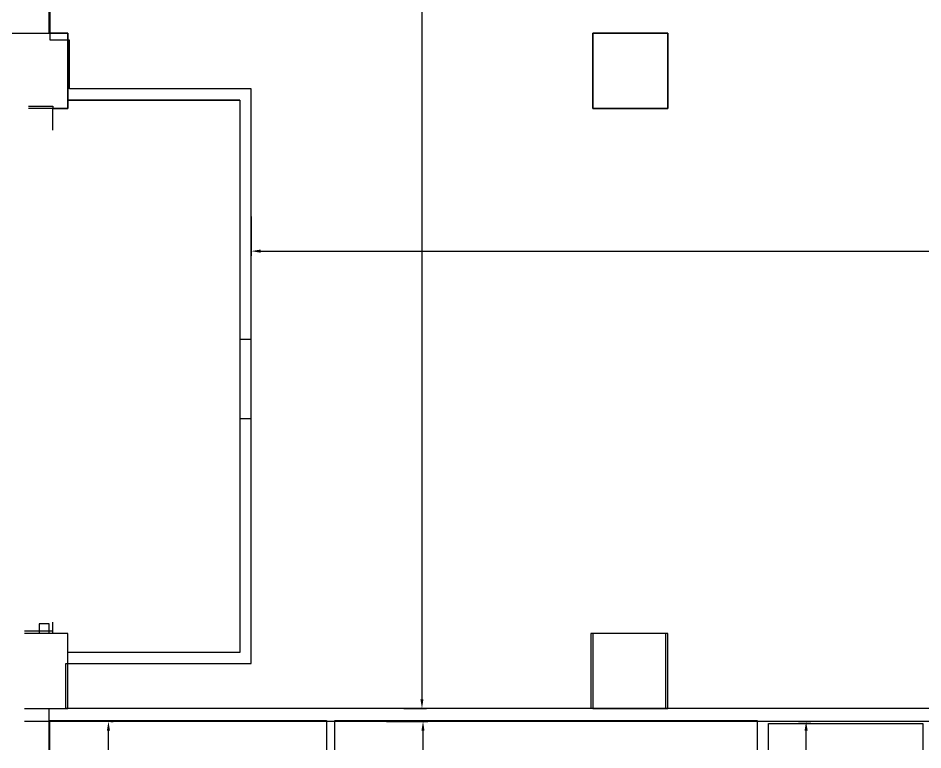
# Model space of a CAD drawing. Header units: millimetres. Extents: x 1372008 to 1414120, y -182161 to -161891.
# Drawn here: x 1391453 to 1403515, y -182161 to -172408 of the extents above; entities that cross this region are included whole.
import ezdxf

# ---------------------------------------------------------------- set-up
doc = ezdxf.new("R2010")
doc.units = ezdxf.units.MM
for name, color, linetype in [('Divar-esas', 7, 'Continuous'), ('OFFICE_BOUNDARY', 3, 'Continuous'), ('sutun1', 7, 'Continuous')]:
    doc.layers.add(name, color=color, linetype=linetype)

msp = doc.modelspace()

# ---------------------------------------------------------------- linework, layer by layer
at = {"color": 0, "lineweight": -2, "transparency": 16777216}
for p, q in [((1396837, -162486), (1396837, -181486)), ((1394560, -175052), (1394560, -175577)), ((1394685, -175514), (1413445, -175514)), ((1396596, -181611), (1396899, -181611)), ((1392688, -181781), (1392719, -181781)), ((1396364, -181781), (1396913, -181781)), ((1401855, -181781), (1402020, -181781))]:
    msp.add_line(p, q, dxfattribs=at)
at = {"color": 18, "lineweight": -3, "true_color": 0x000000}
for p, q in [((1391880, -172701), (1391880, -169181)), ((1392140, -172701), (1391880, -172701)), ((1392140, -173351), (1392140, -172701)), ((1394560, -173351), (1392140, -173351)), ((1394560, -181011), (1394560, -173351)), ((1392090, -181611), (1392090, -181011)), ((1392090, -181011), (1394560, -181011)), ((1413570, -181611), (1392090, -181611))]:
    msp.add_line(p, q, dxfattribs=at)
for p, q in [((1391880, -172701), (1391880, -169181)), ((1392140, -172701), (1391880, -172701)), ((1392140, -173351), (1392140, -172701)), ((1394560, -173351), (1392140, -173351)), ((1394560, -176691), (1394560, -173351)), ((1394560, -181011), (1394560, -177751)), ((1400090, -180611), (1399090, -180611)), ((1399090, -180611), (1399090, -181611)), ((1400090, -181611), (1400090, -180611)), ((1392090, -181611), (1392090, -181011)), ((1392090, -181011), (1394560, -181011)), ((1399090, -181611), (1392090, -181611)), ((1407090, -181611), (1400090, -181611)), ((1391875, -182161), (1391875, -181771)), ((1391875, -181771), (1395565, -181771)), ((1395565, -181771), (1395565, -182161)), ((1395675, -182161), (1395675, -181771)), ((1395675, -181771), (1401305, -181771)), ((1401305, -181771), (1401305, -182161)), ((1401455, -182161), (1401455, -181811)), ((1401455, -181811), (1403515, -181811)), ((1403515, -181811), (1403515, -182161))]:
    msp.add_line(p, q)
at = {"color": 1, "lineweight": 30}
for p, q in [((1391880, -172701), (1391880, -169181)), ((1392140, -172701), (1391880, -172701)), ((1392140, -173351), (1392140, -172701)), ((1394560, -173351), (1392140, -173351)), ((1394560, -181011), (1394560, -173351)), ((1392090, -181611), (1392090, -181011)), ((1392090, -181011), (1394560, -181011)), ((1413570, -181611), (1392090, -181611)), ((1410615, -181781), (1391540, -181781))]:
    msp.add_line(p, q, dxfattribs=at)
at = {"color": 18, "true_color": 0x000000}
for p, q in [((1391880, -172701), (1391880, -169181)), ((1392140, -172701), (1391880, -172701)), ((1392140, -173351), (1392140, -172701)), ((1394560, -173351), (1392140, -173351)), ((1394560, -176691), (1394560, -173351)), ((1394560, -181011), (1394560, -177751)), ((1400090, -180611), (1399090, -180611)), ((1399090, -180611), (1399090, -181611)), ((1400090, -181611), (1400090, -180611)), ((1392090, -181611), (1392090, -181011)), ((1392090, -181011), (1394560, -181011)), ((1399090, -181611), (1392090, -181611)), ((1407090, -181611), (1400090, -181611))]:
    msp.add_line(p, q, dxfattribs=at)
at = {"color": 18, "lineweight": 30, "true_color": 0x000000}
for p, q in [((1391880, -172701), (1391880, -169181)), ((1392140, -172701), (1391880, -172701)), ((1392140, -173351), (1392140, -172701)), ((1394560, -173351), (1392140, -173351)), ((1394560, -181011), (1394560, -173351)), ((1392090, -181611), (1392090, -181011)), ((1392090, -181011), (1394560, -181011)), ((1413570, -181611), (1392090, -181611)), ((1410615, -181781), (1391540, -181781))]:
    msp.add_line(p, q, dxfattribs=at)
at = {"color": 0, "lineweight": -2}
for p, q in [((1392657, -182161), (1392657, -181906)), ((1396851, -182161), (1396851, -181906)), ((1401958, -182161), (1401958, -181906))]:
    msp.add_line(p, q, dxfattribs=at)
msp.add_lwpolyline([(1400115, -173611), (1399115, -173611), (1399115, -172611), (1400115, -172611), (1400115, -173611)])
at = {"lineweight": -3}
for points in [[(1394410, -173501), (1392115, -173501)], [(1394410, -173501), (1394410, -180861)], [(1394560, -176691), (1394410, -176691)], [(1394560, -177751), (1394410, -177751)], [(1394410, -180861), (1392115, -180861)]]:
    msp.add_lwpolyline(points, dxfattribs=at)
at = {"color": 0, "transparency": 16777216}
for points in [[(1394685, -175493), (1394685, -175535), (1394560, -175514)], [(1396816, -181486), (1396857, -181486), (1396837, -181611)], [(1392636, -181906), (1392678, -181906), (1392657, -181781)], [(1396830, -181906), (1396871, -181906), (1396851, -181781)], [(1401937, -181906), (1401979, -181906), (1401958, -181781)]]:
    msp.add_solid(points, dxfattribs=at)
at = {"layer": 'Divar-esas'}
for p, q in [((1391865, -180481), (1391735, -180481)), ((1391735, -180481), (1391735, -180611)), ((1391865, -180611), (1391865, -180481))]:
    msp.add_line(p, q, dxfattribs=at)
at = {"layer": 'OFFICE_BOUNDARY'}
msp.add_lwpolyline([(1391880, -172701), (1391880, -169181), (1395680, -169181), (1395680, -162441), (1408030, -162441), (1408030, -163771), (1408180, -163771), (1408180, -163921), (1410640, -163921), (1410640, -172391), (1410840, -172391), (1410840, -172591), (1413170, -172591), (1413170, -173101), (1413570, -173101), (1413570, -181611), (1392090, -181611), (1392090, -181011), (1394560, -181011), (1394560, -173351), (1392140, -173351), (1392140, -172701), (1391880, -172701)], close=True, dxfattribs=at)
at = {"layer": 'sutun1'}
for p, q in [((1391865, -168631), (1391865, -172611)), ((1391330, -172611), (1392115, -172611)), ((1392115, -172611), (1392115, -173611)), ((1392115, -173611), (1391590, -173611)), ((1392115, -180611), (1391540, -180611)), ((1392115, -181611), (1392115, -180611)), ((1391540, -181611), (1392115, -181611)), ((1391865, -182161), (1391865, -181611))]:
    msp.add_line(p, q, dxfattribs=at)
at = {"layer": 'sutun1', "color": 183}
for p, q in [((1391865, -172611), (1391865, -169086)), ((1392115, -172611), (1391865, -172611)), ((1392115, -173611), (1392115, -172611)), ((1391915, -173901), (1391915, -173611)), ((1391915, -173611), (1392115, -173611)), ((1391915, -180611), (1391915, -180461)), ((1392115, -180611), (1391915, -180611)), ((1392115, -181611), (1392115, -180611)), ((1391865, -182161), (1391865, -181611)), ((1391865, -181611), (1392115, -181611))]:
    msp.add_line(p, q, dxfattribs=at)
at = {"layer": 'sutun1', "color": 134}
for p, q in [((1392115, -173611), (1392115, -173501)), ((1392115, -173501), (1394410, -173501)), ((1394410, -173501), (1394410, -180861)), ((1391590, -173581), (1391915, -173581)), ((1391915, -173581), (1391915, -173611)), ((1391915, -173611), (1392115, -173611)), ((1391915, -180611), (1391915, -180569)), ((1391915, -180581), (1391540, -180581)), ((1392115, -180611), (1391915, -180611)), ((1392115, -180861), (1392115, -180611)), ((1394410, -180861), (1392115, -180861))]:
    msp.add_line(p, q, dxfattribs=at)
at = {"layer": 'sutun1'}
for points in [[(1399115, -173611), (1400115, -173611), (1400115, -172611), (1399115, -172611)], [(1399115, -181611), (1400115, -181611), (1400115, -180611), (1399115, -180611)]]:
    msp.add_lwpolyline(points, close=True, dxfattribs=at)

doc.saveas('drawing.dxf')
